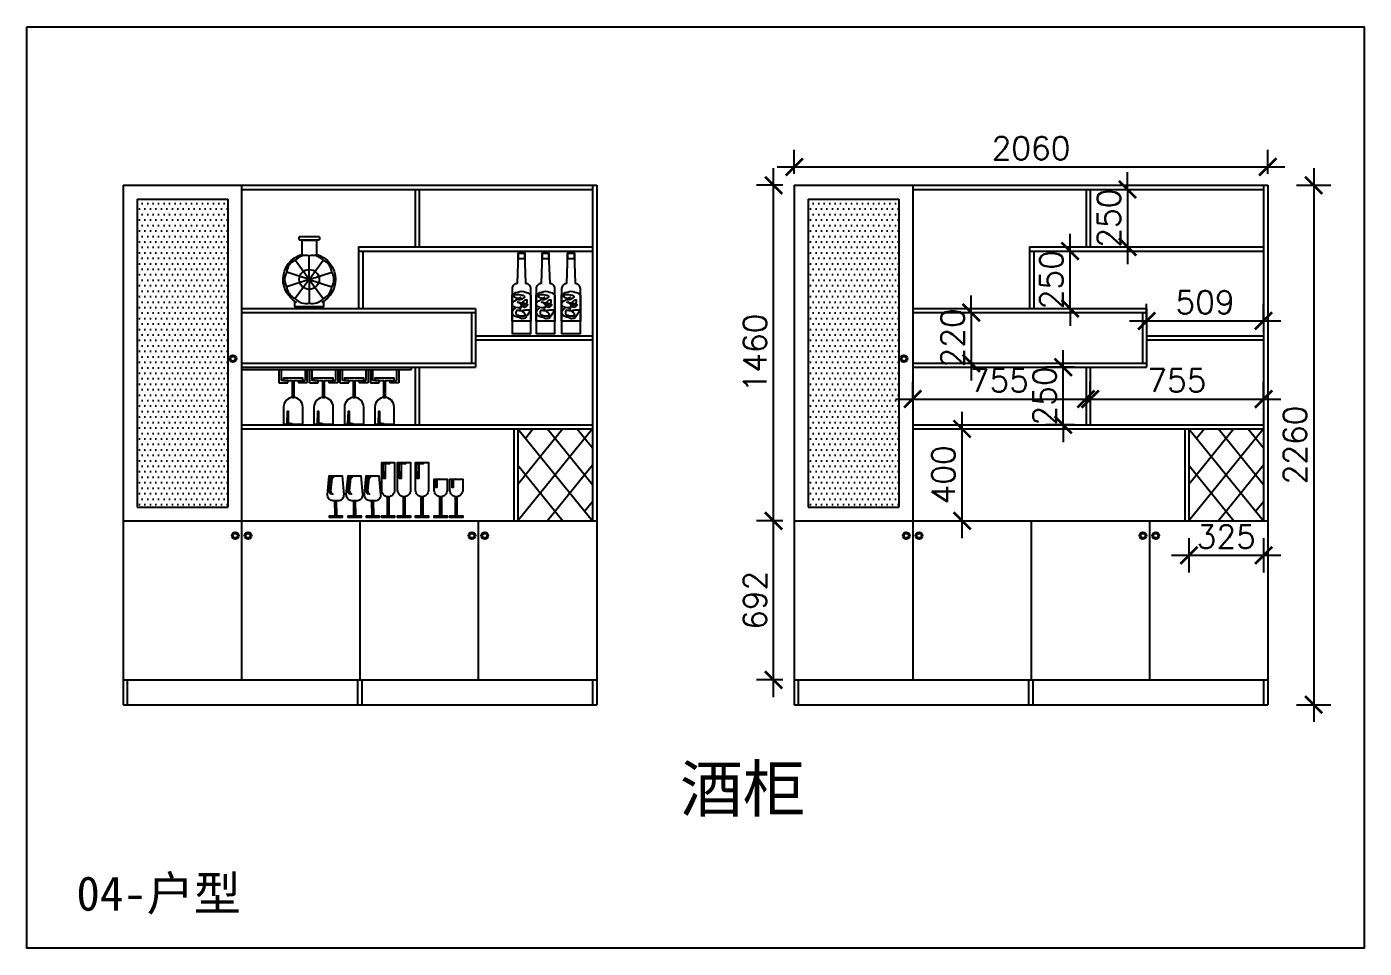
# Model space of a CAD drawing. Header units: millimetres. Extents: x 197048 to 234198, y -884 to 47075.
# Drawn here: x 228378 to 234198, y 2736 to 6746 of the extents above; entities that cross this region are included whole.
import ezdxf

# ---------------------------------------------------------------- set-up
doc = ezdxf.new("R2010")
doc.units = ezdxf.units.MM
doc.header["$PDMODE"] = 35
doc.header["$PDSIZE"] = -10
doc.layers.add('1', color=7, linetype='Continuous')
doc.layers.add('LAYER-2', color=3, linetype='Continuous')
doc.styles.add('_TCH_DIM', font='simplex.shx')
doc.styles.add('样式 1', font='')
doc.styles.get('样式 1').set_extended_font_data('FangSong_GB2312')
doc.dimstyles.new('平面内标注', dxfattribs={"dimscale": 50, "dimtxt": 2, "dimasz": 1.5, "dimexe": 1.5, "dimexo": 1, "dimtad": 1, "dimdec": 0, "dimdsep": 46, "dimtxsty": '_TCH_DIM', "dimblk": 'ARCHTICK', "dimcen": 2.5, "dimdle": 1.5, "dimclrd": 8, "dimclre": 8, "dimadec": 0, "dimazin": 0, "dimtfac": 1, "dimtdec": 0, "dimtix": 1, "dimtmove": 2, "dimatfit": 3, "dimfxl": 0, "dimarcsym": 0})

# ---------------------------------------------------------------- blocks, each defined once
blk = doc.blocks.new('45')
at = {"layer": 'LAYER-2', "color": 1, "linetype": 'Continuous', "flags": 128}
blk.add_lwpolyline([(1423667.6, -774886.9, -0.414214), (1423625.6, -774844.9), (1423625.6, -774770.7), (1423709.6, -774770.7), (1423709.6, -774844.9), (1423709.6, -774844.9, -0.414214), (1423667.6, -774886.9), (1423672.1, -774886.9), (1423672.1, -774960.1), (1423709.6, -774960.1), (1423709.6, -774970.6), (1423672.1, -774970.6), (1423663.1, -774970.6), (1423625.6, -774970.6), (1423625.6, -774960.1), (1423663.1, -774960.1), (1423663.1, -774886.9), (1423667.6, -774886.9)], format="xyb", close=True, dxfattribs=at)
at = {"layer": 'LAYER-2', "color": 6, "linetype": 'Continuous'}
blk.add_lwpolyline([(1423639.5, -774771.6), (1423663.9, -774771.6), (1423647.1, -774774.4), (1423647.1, -774826.3), (1423641.2, -774826.3)], close=True, dxfattribs=at)
blk = doc.blocks.new('_ArchTick')
at = {"color": 0, "linetype": 'ByBlock', "const_width": 0.15}
blk.add_lwpolyline([(-0.5, -0.5), (0.5, 0.5)], dxfattribs=at)
blk = doc.blocks.new('*D509')
at = {"layer": '1', "color": 8, "lineweight": -2}
for p, q in [((232447.9, 4521.1), (232447.9, 5071.1)), ((232372.9, 4996.1), (232522.9, 4996.1)), ((232372.9, 4596.1), (232522.9, 4596.1))]:
    blk.add_line(p, q, dxfattribs=at)
at = {"layer": 'Defpoints', "color": 0}
for p in [(232232.9, 4996.1), (232447.9, 4996.1), (232232.9, 4596.1)]:
    blk.add_point(p, dxfattribs=at)
at = {"layer": '1', "color": 8, "lineweight": -2, "xscale": 75, "yscale": 75, "zscale": 75}
for p, rotation in [((232447.9, 4996.1), 90), ((232447.9, 4596.1), 270)]:
    blk.add_blockref('_ArchTick', p, dxfattribs=dict(at, rotation=rotation))
at = {"layer": '1', "color": 0, "insert": (232366.7, 4796.1), "char_height": 100, "attachment_point": 5, "rotation": 90, "style": '_TCH_DIM'}
blk.add_mtext('400', dxfattribs=at)
blk = doc.blocks.new('*D510')
at = {"layer": '1', "color": 8, "lineweight": -2}
for p, q in [((233434.9, 4521.1), (233434.9, 4371.1)), ((233759.9, 4521.1), (233759.9, 4371.1)), ((233359.9, 4446.1), (233834.9, 4446.1))]:
    blk.add_line(p, q, dxfattribs=at)
at = {"layer": 'Defpoints', "color": 0}
for p in [(233434.9, 4596.1), (233759.9, 4596.1), (233759.9, 4446.1)]:
    blk.add_point(p, dxfattribs=at)
at = {"layer": '1', "color": 8, "lineweight": -2, "xscale": 75, "yscale": 75, "zscale": 75, "rotation": 180}
blk.add_blockref('_ArchTick', (233434.9, 4446.1), dxfattribs=at)
at = {"layer": '1', "color": 8, "lineweight": -2, "xscale": 75, "yscale": 75, "zscale": 75}
blk.add_blockref('_ArchTick', (233759.9, 4446.1), dxfattribs=at)
at = {"layer": '1', "color": 0, "insert": (233597.4, 4527.4), "char_height": 100, "attachment_point": 5, "style": '_TCH_DIM'}
blk.add_mtext('325', dxfattribs=at)
blk = doc.blocks.new('*D511')
at = {"layer": '1', "color": 8, "lineweight": -2}
for p, q in [((231717.9, 6106.1), (231717.9, 6211.1)), ((233777.9, 6106.1), (233777.9, 6211.1)), ((231642.9, 6136.1), (233852.9, 6136.1))]:
    blk.add_line(p, q, dxfattribs=at)
at = {"layer": 'Defpoints', "color": 0}
for p in [(233777.9, 6136.1), (231717.9, 6056.1), (233777.9, 6056.1)]:
    blk.add_point(p, dxfattribs=at)
at = {"layer": '1', "color": 8, "lineweight": -2, "xscale": 75, "yscale": 75, "zscale": 75, "rotation": 180}
blk.add_blockref('_ArchTick', (231717.9, 6136.1), dxfattribs=at)
at = {"layer": '1', "color": 8, "lineweight": -2, "xscale": 75, "yscale": 75, "zscale": 75}
blk.add_blockref('_ArchTick', (233777.9, 6136.1), dxfattribs=at)
at = {"layer": '1', "color": 0, "insert": (232747.9, 6217.4), "char_height": 100, "attachment_point": 5, "style": '_TCH_DIM'}
blk.add_mtext('2060', dxfattribs=at)
blk = doc.blocks.new('*D512')
at = {"layer": '1', "color": 8, "lineweight": -2}
for p, q in [((233977.9, 6131.1), (233977.9, 3721.1)), ((233902.9, 6056.1), (234052.9, 6056.1)), ((233902.9, 3796.1), (234052.9, 3796.1))]:
    blk.add_line(p, q, dxfattribs=at)
at = {"layer": 'Defpoints', "color": 0}
for p in [(233777.9, 6056.1), (233777.9, 3796.1), (233977.9, 3796.1)]:
    blk.add_point(p, dxfattribs=at)
at = {"layer": '1', "color": 8, "lineweight": -2, "xscale": 75, "yscale": 75, "zscale": 75}
for p, rotation in [((233977.9, 6056.1), 90), ((233977.9, 3796.1), 270)]:
    blk.add_blockref('_ArchTick', p, dxfattribs=dict(at, rotation=rotation))
at = {"layer": '1', "color": 0, "insert": (233896.7, 4926.1), "char_height": 100, "attachment_point": 5, "rotation": 90, "style": '_TCH_DIM'}
blk.add_mtext('2260', dxfattribs=at)
blk = doc.blocks.new('*D515')
at = {"layer": '1', "color": 8, "lineweight": -2}
for p, q in [((232887.9, 5264.1), (232887.9, 5339.1)), ((232937.4, 5264.1), (232812.9, 5264.1)), ((232887.9, 5014.1), (232887.9, 5264.1)), ((232937.4, 5014.1), (232812.9, 5014.1)), ((232887.9, 5014.1), (232887.9, 4939.1))]:
    blk.add_line(p, q, dxfattribs=at)
at = {"layer": 'Defpoints', "color": 0}
for p in [(232887.9, 5264.1), (232987.4, 5264.1), (232987.4, 5014.1)]:
    blk.add_point(p, dxfattribs=at)
at = {"layer": '1', "color": 8, "lineweight": -2, "xscale": 75, "yscale": 75, "zscale": 75}
for p, rotation in [((232887.9, 5264.1), 270), ((232887.9, 5014.1), 90)]:
    blk.add_blockref('_ArchTick', p, dxfattribs=dict(at, rotation=rotation))
at = {"layer": '1', "color": 0, "insert": (232806.7, 5139.1), "char_height": 100, "attachment_point": 5, "rotation": 90, "style": '_TCH_DIM'}
blk.add_mtext('250', dxfattribs=at)
blk = doc.blocks.new('*D516')
at = {"layer": '1', "color": 8, "lineweight": -2}
for p, q in [((232917.9, 5770.1), (232917.9, 5845.1)), ((232842.9, 5770.1), (232992.9, 5770.1)), ((232917.9, 5520.1), (232917.9, 5770.1)), ((232842.9, 5520.1), (232992.9, 5520.1)), ((232917.9, 5520.1), (232917.9, 5445.1))]:
    blk.add_line(p, q, dxfattribs=at)
at = {"layer": 'Defpoints', "color": 0}
for p in [(232759.9, 5770.1), (232917.9, 5770.1), (232759.9, 5520.1)]:
    blk.add_point(p, dxfattribs=at)
at = {"layer": '1', "color": 8, "lineweight": -2, "xscale": 75, "yscale": 75, "zscale": 75}
for p, rotation in [((232917.9, 5770.1), 270), ((232917.9, 5520.1), 90)]:
    blk.add_blockref('_ArchTick', p, dxfattribs=dict(at, rotation=rotation))
at = {"layer": '1', "color": 0, "insert": (232836.7, 5645.1), "char_height": 100, "attachment_point": 5, "rotation": 90, "style": '_TCH_DIM'}
blk.add_mtext('250', dxfattribs=at)
blk = doc.blocks.new('*D517')
at = {"layer": '1', "color": 8, "lineweight": -2}
for p, q in [((233167.9, 6038.1), (233167.9, 6113.1)), ((233092.9, 6038.1), (233242.9, 6038.1)), ((233167.9, 6038.1), (233167.9, 5788.1)), ((233092.9, 5788.1), (233242.9, 5788.1)), ((233167.9, 5788.1), (233167.9, 5713.1))]:
    blk.add_line(p, q, dxfattribs=at)
at = {"layer": 'Defpoints', "color": 0}
for p in [(233005.4, 6038.1), (233005.4, 5788.1), (233167.9, 5788.1)]:
    blk.add_point(p, dxfattribs=at)
at = {"layer": '1', "color": 8, "lineweight": -2, "xscale": 75, "yscale": 75, "zscale": 75}
for p, rotation in [((233167.9, 6038.1), 270), ((233167.9, 5788.1), 90)]:
    blk.add_blockref('_ArchTick', p, dxfattribs=dict(at, rotation=rotation))
at = {"layer": '1', "color": 0, "insert": (233086.7, 5913.1), "char_height": 100, "attachment_point": 5, "rotation": 90, "style": '_TCH_DIM'}
blk.add_mtext('250', dxfattribs=at)
blk = doc.blocks.new('*D518')
at = {"layer": '1', "color": 8, "lineweight": -2}
for p, q in [((232487.9, 5502.1), (232487.9, 5577.1)), ((232412.9, 5502.1), (232562.9, 5502.1)), ((232487.9, 5502.1), (232487.9, 5282.1)), ((232412.9, 5282.1), (232562.9, 5282.1)), ((232487.9, 5282.1), (232487.9, 5207.1))]:
    blk.add_line(p, q, dxfattribs=at)
at = {"layer": 'Defpoints', "color": 0}
for p in [(232232.9, 5502.1), (232232.9, 5282.1), (232487.9, 5282.1)]:
    blk.add_point(p, dxfattribs=at)
at = {"layer": '1', "color": 8, "lineweight": -2, "xscale": 75, "yscale": 75, "zscale": 75}
for p, rotation in [((232487.9, 5502.1), 270), ((232487.9, 5282.1), 90)]:
    blk.add_blockref('_ArchTick', p, dxfattribs=dict(at, rotation=rotation))
at = {"layer": '1', "color": 0, "insert": (232406.7, 5392.1), "char_height": 100, "attachment_point": 5, "rotation": 90, "style": '_TCH_DIM'}
blk.add_mtext('220', dxfattribs=at)
blk = doc.blocks.new('*D519')
at = {"layer": '1', "color": 8, "lineweight": -2}
for p, q in [((233250.9, 5466.1), (233250.9, 5541.1)), ((233759.9, 5466.1), (233759.9, 5541.1)), ((233175.9, 5466.1), (233834.9, 5466.1))]:
    blk.add_line(p, q, dxfattribs=at)
at = {"layer": 'Defpoints', "color": 0}
for p in [(233250.9, 5436.1), (233759.9, 5466.1), (233759.9, 5436.1)]:
    blk.add_point(p, dxfattribs=at)
at = {"layer": '1', "color": 8, "lineweight": -2, "xscale": 75, "yscale": 75, "zscale": 75, "rotation": 180}
blk.add_blockref('_ArchTick', (233250.9, 5466.1), dxfattribs=at)
at = {"layer": '1', "color": 8, "lineweight": -2, "xscale": 75, "yscale": 75, "zscale": 75}
blk.add_blockref('_ArchTick', (233759.9, 5466.1), dxfattribs=at)
at = {"layer": '1', "color": 0, "insert": (233505.4, 5547.4), "char_height": 100, "attachment_point": 5, "style": '_TCH_DIM'}
blk.add_mtext('509', dxfattribs=at)
blk = doc.blocks.new('*D520')
at = {"layer": '1', "color": 8, "lineweight": -2}
for p, q in [((233005.4, 5126.1), (233005.4, 5201.1)), ((233759.9, 5126.1), (233759.9, 5201.1)), ((232930.4, 5126.1), (233834.9, 5126.1))]:
    blk.add_line(p, q, dxfattribs=at)
at = {"layer": 'Defpoints', "color": 0}
for p in [(233759.9, 5126.1), (233005.4, 5106.1), (233759.9, 5106.1)]:
    blk.add_point(p, dxfattribs=at)
at = {"layer": '1', "color": 8, "lineweight": -2, "xscale": 75, "yscale": 75, "zscale": 75, "rotation": 180}
blk.add_blockref('_ArchTick', (233005.4, 5126.1), dxfattribs=at)
at = {"layer": '1', "color": 8, "lineweight": -2, "xscale": 75, "yscale": 75, "zscale": 75}
blk.add_blockref('_ArchTick', (233759.9, 5126.1), dxfattribs=at)
at = {"layer": '1', "color": 0, "insert": (233382.7, 5207.4), "char_height": 100, "attachment_point": 5, "style": '_TCH_DIM'}
blk.add_mtext('755', dxfattribs=at)
blk = doc.blocks.new('*D521')
at = {"layer": '1', "color": 8, "lineweight": -2}
for p, q in [((232232.9, 5126.1), (232232.9, 5201.1)), ((232157.9, 5126.1), (233062.4, 5126.1)), ((232987.4, 5126.1), (232987.4, 5051.1))]:
    blk.add_line(p, q, dxfattribs=at)
at = {"layer": 'Defpoints', "color": 0}
for p in [(232232.9, 5126.1), (232987.4, 5139.1), (232987.4, 5126.1)]:
    blk.add_point(p, dxfattribs=at)
at = {"layer": '1', "color": 8, "lineweight": -2, "xscale": 75, "yscale": 75, "zscale": 75, "rotation": 180}
blk.add_blockref('_ArchTick', (232232.9, 5126.1), dxfattribs=at)
at = {"layer": '1', "color": 8, "lineweight": -2, "xscale": 75, "yscale": 75, "zscale": 75}
blk.add_blockref('_ArchTick', (232987.4, 5126.1), dxfattribs=at)
at = {"layer": '1', "color": 0, "insert": (232610.2, 5207.4), "char_height": 100, "attachment_point": 5, "style": '_TCH_DIM'}
blk.add_mtext('755', dxfattribs=at)
blk = doc.blocks.new('*D523')
at = {"layer": '1', "color": 8, "lineweight": -2}
for p, q in [((231627.9, 3829.1), (231627.9, 4671.1)), ((231667.9, 4596.1), (231552.9, 4596.1)), ((231667.9, 3904.1), (231552.9, 3904.1))]:
    blk.add_line(p, q, dxfattribs=at)
at = {"layer": 'Defpoints', "color": 0}
for p in [(231627.9, 4596.1), (231717.9, 4596.1), (231717.9, 3904.1)]:
    blk.add_point(p, dxfattribs=at)
at = {"layer": '1', "color": 8, "lineweight": -2, "xscale": 75, "yscale": 75, "zscale": 75}
for p, rotation in [((231627.9, 4596.1), 90), ((231627.9, 3904.1), 270)]:
    blk.add_blockref('_ArchTick', p, dxfattribs=dict(at, rotation=rotation))
at = {"layer": '1', "color": 0, "insert": (231546.7, 4250.1), "char_height": 100, "attachment_point": 5, "rotation": 90, "style": '_TCH_DIM'}
blk.add_mtext('692', dxfattribs=at)
blk = doc.blocks.new('*D524')
at = {"layer": '1', "color": 8, "lineweight": -2}
for p, q in [((231627.9, 4521.1), (231627.9, 6131.1)), ((231667.9, 6056.1), (231552.9, 6056.1)), ((231667.9, 4596.1), (231552.9, 4596.1))]:
    blk.add_line(p, q, dxfattribs=at)
at = {"layer": 'Defpoints', "color": 0}
for p in [(231627.9, 6056.1), (231717.9, 6056.1), (231717.9, 4596.1)]:
    blk.add_point(p, dxfattribs=at)
at = {"layer": '1', "color": 8, "lineweight": -2, "xscale": 75, "yscale": 75, "zscale": 75}
for p, rotation in [((231627.9, 6056.1), 90), ((231627.9, 4596.1), 270)]:
    blk.add_blockref('_ArchTick', p, dxfattribs=dict(at, rotation=rotation))
at = {"layer": '1', "color": 0, "insert": (231546.7, 5326.1), "char_height": 100, "attachment_point": 5, "rotation": 90, "style": '_TCH_DIM'}
blk.add_mtext('1460', dxfattribs=at)

msp = doc.modelspace()

# ---------------------------------------------------------------- hatches: boundary and pattern name
at = {"layer": '1'}
h = msp.add_hatch(dxfattribs=at)
h.set_pattern_fill('DOTS', color=3, scale=15, style=0)
h.set_pattern_definition([(0, (-14900, 0), (11.90625, 23.8125), [0, -23.8125])])
h.paths.add_polyline_path([(229252.9, 5996.1), (228857.9, 5996.1), (228857.9, 4656.1), (229252.9, 4656.1)])
h = msp.add_hatch(dxfattribs=at)
h.set_pattern_fill('DOTS', color=3, scale=15, style=0)
h.set_pattern_definition([(0, (-11980, 0), (11.90625, 23.8125), [0, -23.8125])])
h.paths.add_polyline_path([(232172.9, 5996.1), (231777.9, 5996.1), (231777.9, 4656.1), (232172.9, 4656.1)])

# ---------------------------------------------------------------- linework, layer by layer
at = {"color": 7}
for p, q in [((229312.9, 5254.1), (230052.4, 5254.1)), ((229475.4, 5254.1), (229475.4, 5196.1)), ((229485.4, 5254.1), (229485.4, 5206.1)), ((229588.8, 5254.1), (229588.8, 5206.1)), ((229598.8, 5254.1), (229598.8, 5196.1)), ((229608, 5254.1), (229608, 5196.1)), ((229618, 5254.1), (229618, 5206.1)), ((229721.3, 5254.1), (229721.3, 5206.1)), ((229731.3, 5254.1), (229731.3, 5196.1)), ((229740.5, 5254.1), (229740.5, 5196.1)), ((229750.5, 5254.1), (229750.5, 5206.1)), ((229853.9, 5254.1), (229853.9, 5206.1)), ((229863.9, 5254.1), (229863.9, 5196.1)), ((229873, 5254.1), (229873, 5196.1)), ((229883, 5254.1), (229883, 5206.1)), ((229986.4, 5254.1), (229986.4, 5206.1)), ((229996.4, 5254.1), (229996.4, 5196.1)), ((230052.4, 5254.1), (230052.4, 5264.1)), ((229475.4, 5196.1), (229514.2, 5196.1)), ((229514.2, 5206.1), (229485.4, 5206.1)), ((229514.2, 5196.1), (229514.2, 5206.1)), ((229560.1, 5206.1), (229588.8, 5206.1)), ((229560.1, 5206.1), (229560.1, 5196.1)), ((229598.8, 5196.1), (229560.1, 5196.1)), ((229608, 5196.1), (229646.7, 5196.1)), ((229646.7, 5206.1), (229618, 5206.1)), ((229646.7, 5196.1), (229646.7, 5206.1)), ((229692.6, 5206.1), (229721.3, 5206.1)), ((229692.6, 5206.1), (229692.6, 5196.1)), ((229731.3, 5196.1), (229692.6, 5196.1)), ((229740.5, 5196.1), (229779.2, 5196.1)), ((229779.2, 5206.1), (229750.5, 5206.1)), ((229779.2, 5196.1), (229779.2, 5206.1)), ((229825.1, 5206.1), (229853.9, 5206.1)), ((229825.1, 5206.1), (229825.1, 5196.1)), ((229863.9, 5196.1), (229825.1, 5196.1)), ((229873, 5196.1), (229911.8, 5196.1)), ((229911.8, 5206.1), (229883, 5206.1)), ((229911.8, 5196.1), (229911.8, 5206.1)), ((229957.6, 5206.1), (229986.4, 5206.1)), ((229957.6, 5206.1), (229957.6, 5196.1)), ((229996.4, 5196.1), (229957.6, 5196.1))]:
    msp.add_line(p, q, dxfattribs=at)
at = {"color": 0, "ltscale": 10}
for centre, radius in [((229275.1, 5301.6), 15), ((229275.1, 5301.6), 10), ((232195.1, 5301.6), 15), ((232195.1, 5301.6), 10), ((229285.1, 4531.6), 15), ((229285.1, 4531.6), 10), ((229340.7, 4531.6), 15), ((229340.7, 4531.6), 10), ((230315.1, 4531.6), 15), ((230315.1, 4531.6), 10), ((230370.7, 4531.6), 15), ((230370.7, 4531.6), 10), ((232205.1, 4531.6), 15), ((232205.1, 4531.6), 10), ((232260.7, 4531.6), 15), ((232260.7, 4531.6), 10), ((233235.1, 4531.6), 15), ((233235.1, 4531.6), 10), ((233290.7, 4531.6), 15), ((233290.7, 4531.6), 10)]:
    msp.add_circle(centre, radius, dxfattribs=at)
at = {"layer": '1', "color": 0}
for p, q in [((228797.9, 6056.1), (230857.9, 6056.1)), ((228797.9, 6056.1), (228797.9, 3796.1)), ((229312.9, 6056.1), (229312.9, 3904.1)), ((230839.9, 6056.1), (230839.9, 4596.1)), ((230857.9, 6056.1), (230857.9, 3796.1)), ((231717.9, 6056.1), (233777.9, 6056.1)), ((231717.9, 6056.1), (231717.9, 3796.1)), ((232232.9, 6056.1), (232232.9, 3904.1)), ((233759.9, 6056.1), (233759.9, 4596.1)), ((233777.9, 6056.1), (233777.9, 3796.1)), ((228857.9, 5996.1), (229252.9, 5996.1)), ((228857.9, 5996.1), (228857.9, 4656.1)), ((229252.9, 5996.1), (229252.9, 4656.1)), ((229312.9, 6038.1), (230839.9, 6038.1)), ((230067.4, 6038.1), (230067.4, 5788.1)), ((230085.4, 6038.1), (230085.4, 5788.1)), ((231777.9, 5996.1), (232172.9, 5996.1)), ((231777.9, 5996.1), (231777.9, 4656.1)), ((232172.9, 5996.1), (232172.9, 4656.1)), ((232232.9, 6038.1), (233759.9, 6038.1)), ((232987.4, 6038.1), (232987.4, 5788.1)), ((233005.4, 6038.1), (233005.4, 5788.1)), ((229821.9, 5788.1), (230839.9, 5788.1)), ((229821.9, 5788.1), (229821.9, 5520.1)), ((229821.9, 5770.1), (230839.9, 5770.1)), ((229839.9, 5770.1), (229839.9, 5520.1)), ((232741.9, 5788.1), (233759.9, 5788.1)), ((232741.9, 5788.1), (232741.9, 5520.1)), ((232741.9, 5770.1), (233759.9, 5770.1)), ((232759.9, 5770.1), (232759.9, 5520.1)), ((229312.9, 5520.1), (230330.9, 5520.1)), ((229312.9, 5502.1), (230330.9, 5502.1)), ((230312.9, 5502.1), (230312.9, 5282.1)), ((230330.9, 5520.1), (230330.9, 5264.1)), ((230330.9, 5520.1), (230330.9, 5264.1)), ((232232.9, 5520.1), (233250.9, 5520.1)), ((232232.9, 5502.1), (233250.9, 5502.1)), ((233232.9, 5502.1), (233232.9, 5282.1)), ((233250.9, 5520.1), (233250.9, 5264.1)), ((233250.9, 5520.1), (233250.9, 5264.1)), ((230330.9, 5401.1), (230839.9, 5401.1)), ((230330.9, 5383.1), (230839.9, 5383.1)), ((233250.9, 5401.1), (233759.9, 5401.1)), ((233250.9, 5383.1), (233759.9, 5383.1)), ((229312.9, 5282.1), (230330.9, 5282.1)), ((229312.9, 5264.1), (230330.9, 5264.1)), ((230067.4, 5264.1), (230067.4, 5014.1)), ((230085.4, 5264.1), (230085.4, 5014.1)), ((232232.9, 5282.1), (233250.9, 5282.1)), ((232232.9, 5264.1), (233250.9, 5264.1)), ((232987.4, 5264.1), (232987.4, 5014.1)), ((233005.4, 5264.1), (233005.4, 5014.1)), ((229312.9, 5014.1), (230839.9, 5014.1)), ((232232.9, 5014.1), (233759.9, 5014.1)), ((229312.9, 4996.1), (230839.9, 4996.1)), ((230496.9, 4996.1), (230496.9, 4596.1)), ((230514.9, 4996.1), (230514.9, 4596.1)), ((230839.9, 4996.1), (230514.9, 4596.1)), ((230711.1, 4996.1), (230514.9, 4754.7)), ((230514.9, 4996.1), (230839.9, 4596.1)), ((230514.9, 4996.1), (230839.9, 4596.1)), ((230582.2, 4996.1), (230548.6, 4954.7)), ((230643.8, 4996.1), (230839.9, 4754.7)), ((230772.6, 4996.1), (230839.9, 4913.3)), ((232232.9, 4996.1), (233759.9, 4996.1)), ((233416.9, 4996.1), (233416.9, 4596.1)), ((233434.9, 4996.1), (233434.9, 4596.1)), ((233759.9, 4996.1), (233434.9, 4596.1)), ((233631.1, 4996.1), (233434.9, 4754.7)), ((233434.9, 4996.1), (233759.9, 4596.1)), ((233434.9, 4996.1), (233759.9, 4596.1)), ((233502.2, 4996.1), (233468.6, 4954.7)), ((233563.8, 4996.1), (233759.9, 4754.7)), ((233692.6, 4996.1), (233759.9, 4913.3)), ((230514.9, 4837.6), (230711.1, 4596.1)), ((230839.9, 4837.6), (230643.8, 4596.1)), ((233434.9, 4837.6), (233631.1, 4596.1)), ((233759.9, 4837.6), (233563.8, 4596.1)), ((228857.9, 4656.1), (229252.9, 4656.1)), ((230839.9, 4679), (230806.3, 4637.6)), ((231777.9, 4656.1), (232172.9, 4656.1)), ((233759.9, 4679), (233726.3, 4637.6)), ((228797.9, 4596.1), (230857.9, 4596.1)), ((229827.9, 4596.1), (229827.9, 3904.1)), ((230342.9, 4596.1), (230342.9, 3904.1)), ((231717.9, 4596.1), (233777.9, 4596.1)), ((232747.9, 4596.1), (232747.9, 3904.1)), ((233262.9, 4596.1), (233262.9, 3904.1)), ((228797.9, 3904.1), (230857.9, 3904.1)), ((228815.9, 3796.1), (228815.9, 3904.1)), ((229818.9, 3796.1), (229818.9, 3904.1)), ((229836.9, 3796.1), (229836.9, 3904.1)), ((230839.9, 3904.1), (230839.9, 3796.1)), ((231717.9, 3904.1), (233777.9, 3904.1)), ((231735.9, 3796.1), (231735.9, 3904.1)), ((232738.9, 3796.1), (232738.9, 3904.1)), ((232756.9, 3796.1), (232756.9, 3904.1)), ((233759.9, 3904.1), (233759.9, 3796.1)), ((228797.9, 3796.1), (230857.9, 3796.1)), ((231717.9, 3796.1), (233777.9, 3796.1))]:
    msp.add_line(p, q, dxfattribs=at)
at = {"layer": '1', "color": 1}
msp.add_lwpolyline([(228377.9, 6746.1), (234197.9, 6746.1), (234197.9, 2736.1), (228377.9, 2736.1)], close=True, dxfattribs=at)
at = {"layer": 'LAYER-2', "color": 6, "linetype": 'Continuous'}
for q in [(229546.6, 5730), (229546.6, 5730), (229607.2, 5749.7), (229607.2, 5749.7), (229607.2, 5749.7), (229667.9, 5730), (229667.9, 5730), (229509.1, 5678.4), (229509.1, 5678.4), (229509.1, 5614.6), (229509.1, 5614.6), (229546.6, 5563), (229546.6, 5563), (229705.4, 5678.4), (229705.4, 5678.4), (229607.2, 5543.3), (229607.2, 5543.3), (229667.9, 5563), (229667.9, 5563), (229705.4, 5614.6), (229705.4, 5614.6)]:
    msp.add_line((229607.2, 5646.5), q, dxfattribs=at)
at = {"layer": 'LAYER-2', "color": 1, "linetype": 'Continuous', "flags": 128}
for points in [[(229562.9, 5828.4, -0.414214), (229567.9, 5833.4), (229647.1, 5833.4, -0.414214), (229652.1, 5828.4), (229652.1, 5822.4, -0.414214), (229647.1, 5817.4), (229567.9, 5817.4, -0.414214), (229562.9, 5822.4)], [(229638.5, 5817.4), (229638.5, 5755.9), (229638.5, 5755.9, -0.334745), (229721, 5646.5), (229721, 5646.5, -0.267098), (229664.5, 5548.1), (229669.5, 5548.1), (229669.5, 5526.8), (229545, 5526.8), (229545, 5548.1), (229550, 5548.1), (229550, 5548.1, -0.267115), (229493.4, 5646.5), (229493.4, 5646.5, -0.335924), (229576.4, 5756), (229576.4, 5817.4)], [(230511.5, 5628.4, 0.414214), (230489.9, 5606.7), (230489.9, 5598.9), (230489.9, 5410.8), (230571.4, 5410.8), (230571.4, 5598.9), (230571.4, 5606.7, 0.414214), (230549.8, 5628.4), (230545.2, 5760.3), (230516, 5760.3), (230511.5, 5628.4)], [(230616.5, 5628.4, 0.414214), (230594.9, 5606.7), (230594.9, 5598.9), (230594.9, 5410.8), (230676.4, 5410.8), (230676.4, 5598.9), (230676.4, 5606.7, 0.414214), (230654.8, 5628.4), (230650.3, 5760.3), (230621.1, 5760.3), (230616.5, 5628.4)], [(230727, 5628.4, 0.414214), (230705.4, 5606.7), (230705.4, 5598.9), (230705.4, 5410.8), (230786.9, 5410.8), (230786.9, 5598.9), (230786.9, 5606.7, 0.414214), (230765.2, 5628.4), (230760.7, 5760.3), (230731.5, 5760.3), (230727, 5628.4)], [(229950.6, 4700.6, -0.414214), (229922.6, 4728.6), (229922.6, 4850.6), (229978.6, 4850.6), (229978.6, 4728.6), (229978.6, 4728.6, -0.414214), (229950.6, 4700.6), (229953.6, 4700.6), (229953.6, 4617.8), (229978.6, 4617.8), (229978.6, 4610.8), (229953.6, 4610.8), (229947.6, 4610.8), (229922.6, 4610.8), (229922.6, 4617.8), (229947.6, 4617.8), (229947.6, 4700.6), (229950.6, 4700.6)], [(230019.6, 4700.6, -0.414214), (229991.6, 4728.6), (229991.6, 4850.6), (230047.6, 4850.6), (230047.6, 4728.6), (230047.6, 4728.6, -0.414214), (230019.6, 4700.6), (230022.6, 4700.6), (230022.6, 4617.8), (230047.6, 4617.8), (230047.6, 4610.8), (230022.6, 4610.8), (230016.6, 4610.8), (229991.6, 4610.8), (229991.6, 4617.8), (230016.6, 4617.8), (230016.6, 4700.6), (230019.6, 4700.6)], [(230097.8, 4700.6, -0.414214), (230069.8, 4728.6), (230069.8, 4850.6), (230125.8, 4850.6), (230125.8, 4728.6), (230125.8, 4728.6, -0.414214), (230097.8, 4700.6), (230100.8, 4700.6), (230100.8, 4617.8), (230125.8, 4617.8), (230125.8, 4610.8), (230100.8, 4610.8), (230094.8, 4610.8), (230069.8, 4610.8), (230069.8, 4617.8), (230094.8, 4617.8), (230094.8, 4700.6), (230097.8, 4700.6)], [(229710.3, 4683.2, -0.423234), (229686.5, 4710.9), (229693.8, 4792.6), (229749.8, 4792.6), (229757, 4710.9), (229757, 4710.9, -0.440149), (229731.1, 4682.6), (229721.8, 4682.6), (229724.8, 4682.6), (229725.8, 4617.8), (229750.8, 4617.8), (229750.8, 4610.8), (229725.8, 4610.8), (229719.8, 4610.8), (229694.8, 4610.8), (229694.8, 4617.8), (229719.8, 4617.8), (229718.8, 4682.6), (229721.8, 4682.6)], [(229792.3, 4683.2, -0.423234), (229768.5, 4710.9), (229775.8, 4792.6), (229831.8, 4792.6), (229839, 4710.9), (229839, 4710.9, -0.440149), (229813.1, 4682.6), (229803.8, 4682.6), (229806.8, 4682.6), (229807.8, 4617.8), (229832.8, 4617.8), (229832.8, 4610.8), (229807.8, 4610.8), (229801.8, 4610.8), (229776.8, 4610.8), (229776.8, 4617.8), (229801.8, 4617.8), (229800.8, 4682.6), (229803.8, 4682.6)], [(229871.1, 4683.2, -0.423229), (229847.3, 4710.9), (229854.6, 4792.6), (229910.6, 4792.6), (229917.8, 4710.9), (229917.8, 4710.9, -0.440253), (229891.9, 4682.6), (229882.6, 4682.6), (229885.6, 4682.6), (229886.6, 4617.8), (229911.6, 4617.8), (229911.6, 4610.8), (229886.6, 4610.8), (229880.6, 4610.8), (229855.6, 4610.8), (229855.6, 4617.8), (229880.6, 4617.8), (229879.6, 4682.6), (229882.6, 4682.6)], [(230179.1, 4700.6, -0.414214), (230151.1, 4728.6), (230151.1, 4778.1), (230207.1, 4778.1), (230207.1, 4728.6), (230207.1, 4728.6, -0.414214), (230179.1, 4700.6), (230182.1, 4700.6), (230182.1, 4617.8), (230207.1, 4617.8), (230207.1, 4610.8), (230182.1, 4610.8), (230176.1, 4610.8), (230151.1, 4610.8), (230151.1, 4617.8), (230176.1, 4617.8), (230176.1, 4700.6), (230179.1, 4700.6)], [(230247.1, 4700.6, -0.414214), (230219.1, 4728.6), (230219.1, 4778.1), (230275.1, 4778.1), (230275.1, 4728.6), (230275.1, 4728.6, -0.414214), (230247.1, 4700.6), (230250.1, 4700.6), (230250.1, 4617.8), (230275.1, 4617.8), (230275.1, 4610.8), (230250.1, 4610.8), (230244.1, 4610.8), (230219.1, 4610.8), (230219.1, 4617.8), (230244.1, 4617.8), (230244.1, 4700.6), (230247.1, 4700.6)]]:
    msp.add_lwpolyline(points, format="xyb", close=True, dxfattribs=at)
at = {"layer": 'LAYER-2', "color": 1, "linetype": 'Continuous'}
for points in [[(230516, 5760.3), (230545.2, 5760.3), (230545.2, 5735.9), (230516, 5735.9)], [(230621.1, 5760.3), (230650.3, 5760.3), (230650.3, 5735.9), (230621.1, 5735.9)], [(230731.5, 5760.3), (230760.7, 5760.3), (230760.7, 5735.9), (230731.5, 5735.9)]]:
    msp.add_lwpolyline(points, close=True, dxfattribs=at)
at = {"layer": 'LAYER-2', "color": 6, "linetype": 'Continuous', "flags": 128}
msp.add_lwpolyline([(229563.8, 5646.5, -0.414214), (229607.2, 5689.9, -0.414214), (229650.6, 5646.5, -0.414214), (229607.2, 5603.1, -0.414214), (229563.8, 5646.5, -0.414214)], format="xyb", close=True, dxfattribs=at)
at = {"layer": 'LAYER-2', "color": 6, "linetype": 'Continuous'}
for points in [[(230489.9, 5579.9), (230497.9, 5584.4), (230505.4, 5589.6), (230514.3, 5591.8), (230523.6, 5594.5), (230529.8, 5595), (230540.5, 5594.2), (230547.9, 5591.8), (230558.8, 5587.7), (230571.4, 5578.1), (230571.4, 5464.3), (230489.9, 5464.3)], [(230594.9, 5579.9), (230602.9, 5584.4), (230610.4, 5589.6), (230619.3, 5591.8), (230628.6, 5594.5), (230634.9, 5595), (230645.5, 5594.2), (230652.9, 5591.8), (230663.8, 5587.7), (230676.4, 5578.1), (230676.4, 5464.3), (230594.9, 5464.3)], [(230705.4, 5579.9), (230713.4, 5584.4), (230720.8, 5589.6), (230729.8, 5591.8), (230739, 5594.5), (230745.3, 5595), (230756, 5594.2), (230763.4, 5591.8), (230774.3, 5587.7), (230786.9, 5578.1), (230786.9, 5464.3), (230705.4, 5464.3)], [(229928.4, 4845.8), (229957.4, 4845.8), (229937.4, 4842.5), (229937.4, 4780.9), (229930.4, 4780.9)], [(229998.4, 4845.8), (230027.4, 4845.8), (230007.4, 4842.5), (230007.4, 4780.9), (230000.4, 4780.9)], [(230075.4, 4845.6), (230104.4, 4845.6), (230084.4, 4842.3), (230084.4, 4780.8), (230077.4, 4780.8)], [(229698.7, 4786), (229712.4, 4786.8), (229705.1, 4781.9), (229699.5, 4726.2), (229702.7, 4716.5), (229709.2, 4711.7), (229699.5, 4714.1), (229695.5, 4719), (229694.6, 4726.2)], [(229780.7, 4786), (229794.4, 4786.8), (229787.1, 4781.9), (229781.5, 4726.2), (229784.7, 4716.5), (229791.2, 4711.7), (229781.5, 4714.1), (229777.5, 4719), (229776.6, 4726.2)], [(229859.5, 4786), (229873.2, 4786.8), (229865.9, 4781.9), (229860.3, 4726.2), (229863.5, 4716.5), (229870, 4711.7), (229860.3, 4714.1), (229856.2, 4719), (229855.4, 4726.2)], [(230157.4, 4777.4), (230173.7, 4777.4), (230162.5, 4775.6), (230162.5, 4741), (230158.6, 4741)], [(230228.4, 4777.4), (230244.7, 4777.4), (230233.4, 4775.6), (230233.4, 4741), (230229.5, 4741)]]:
    msp.add_lwpolyline(points, close=True, dxfattribs=at)
for points in [[(230517.6, 5562.3), (230514.4, 5563.9), (230509.6, 5564.7), (230506.4, 5567.1), (230502.4, 5568.7), (230499.1, 5571.1), (230496.7, 5572.7), (230495.1, 5576), (230496.7, 5577.6), (230498.3, 5579.2), (230502.4, 5579.2), (230507.2, 5580.8), (230515.2, 5580.8), (230520.9, 5580.8), (230527.3, 5580), (230533.7, 5578.4), (230537.8, 5577.6), (230539.4, 5576), (230542.6, 5573.5), (230543.4, 5571.1), (230541.8, 5567.9), (230538.6, 5564.7), (230536.1, 5563.1), (230534.5, 5561.5), (230528.9, 5559.1), (230523.3, 5557.5), (230520.1, 5557.5), (230516, 5557.5), (230517.6, 5560.7), (230521.7, 5563.9), (230526.5, 5568.7), (230524.9, 5567.1), (230519.3, 5564.7), (230515.2, 5562.3), (230511.2, 5559.9), (230506.4, 5555.9), (230502.4, 5553.4), (230498.3, 5551.8), (230494.3, 5548.6), (230491.1, 5545.4), (230488.7, 5542.2), (230488.7, 5539), (230489.5, 5536.6), (230490.3, 5533.3), (230494.3, 5530.1), (230497.5, 5528.5), (230502.4, 5526.1), (230505.6, 5526.1), (230512.8, 5523.7), (230517.6, 5523.7), (230521.7, 5523.7), (230524.9, 5525.3), (230528.9, 5527.7), (230531.3, 5529.3), (230531.3, 5532.5), (230529.7, 5538.2), (230526.5, 5540.6), (230524.9, 5542.2), (230520.9, 5544.6), (230516.8, 5546.2), (230512.8, 5547), (230515.2, 5547.8), (230520.1, 5547.8), (230526.5, 5545.4), (230532.9, 5545.4), (230540.2, 5543.8), (230547.4, 5541.4), (230551.4, 5541.4), (230553.8, 5539.8), (230556.3, 5538.2), (230557.1, 5535.7), (230555.4, 5534.1), (230554.6, 5531.7), (230550.6, 5530.9), (230549, 5527.7), (230547.4, 5526.1), (230544.2, 5524.5), (230540.2, 5525.3), (230538.6, 5528.5), (230537.8, 5531.7), (230536.9, 5536.6), (230536.9, 5540.6), (230536.9, 5544.6), (230536.9, 5547.8), (230538.6, 5550.2), (230540.2, 5551.8), (230543.4, 5555), (230548.2, 5557.5), (230551.4, 5557.5), (230553.8, 5558.3), (230553.8, 5555), (230553.8, 5550.2), (230553.8, 5547), (230552.2, 5544.6), (230549.8, 5542.2), (230548.2, 5539.8), (230546.6, 5538.2), (230544.2, 5534.9), (230540.2, 5532.5), (230536.1, 5529.3), (230532.9, 5526.9), (230529.7, 5525.3), (230528.1, 5523.7), (230526.5, 5522.1), (230524.9, 5520.5), (230524.1, 5517.2), (230526.5, 5514), (230528.1, 5512.4), (230529.7, 5510.8), (230532.9, 5508.4), (230527.3, 5509.2), (230522.5, 5509.2), (230520.9, 5510.8), (230516.8, 5510.8), (230511.2, 5510.8), (230508.8, 5509.2), (230507.2, 5507.6), (230506.4, 5504.4), (230506.4, 5501.2), (230506.4, 5497.1), (230508.8, 5493.9), (230512.8, 5490.7), (230516.8, 5490.7), (230520.9, 5488.3), (230524.9, 5488.3), (230529.7, 5487.5), (230535.3, 5487.5), (230539.4, 5487.5), (230541.8, 5486.7), (230544.2, 5487.5), (230545.8, 5489.1), (230546.6, 5493.1), (230545.8, 5497.1), (230543.4, 5500.4), (230541, 5502.8), (230535.3, 5506), (230532.9, 5508.4), (230534.5, 5510.8), (230539.4, 5512.4), (230544.2, 5513.2), (230549.8, 5514.8), (230553.8, 5514.8), (230557.9, 5514.8), (230561.1, 5514.8), (230564.3, 5514.8), (230565.9, 5512.4), (230565.1, 5506.8), (230563.5, 5502.8), (230561.1, 5500.4), (230559.5, 5497.1), (230557.9, 5495.5), (230556.3, 5491.5), (230553, 5489.1), (230551.4, 5487.5), (230551.4, 5484.3), (230550.6, 5481.9), (230547.4, 5478.6), (230542.6, 5477), (230539.4, 5476.2), (230535.3, 5476.2), (230532.1, 5475.4), (230528.9, 5477), (230525.7, 5477.8), (230522.5, 5479.4), (230520.1, 5480.3), (230515.2, 5481.9), (230512.8, 5482.7), (230508.8, 5483.5), (230504.8, 5485.1), (230501.6, 5486.7), (230498.3, 5488.3), (230495.1, 5491.5), (230493.5, 5495.5), (230491.1, 5497.1), (230490.3, 5500.4), (230489.5, 5503.6), (230490.3, 5506), (230491.9, 5509.2), (230493.5, 5512.4), (230495.9, 5514), (230498.3, 5517.2), (230500.8, 5519.7), (230503.2, 5521.3), (230504.8, 5522.9)], [(230622.7, 5562.3), (230619.5, 5563.9), (230614.6, 5564.7), (230611.4, 5567.1), (230607.4, 5568.7), (230604.2, 5571.1), (230601.8, 5572.7), (230600.2, 5576), (230601.8, 5577.6), (230603.4, 5579.2), (230607.4, 5579.2), (230612.2, 5580.8), (230620.3, 5580.8), (230625.9, 5580.8), (230632.3, 5580), (230638.8, 5578.4), (230642.8, 5577.6), (230644.4, 5576), (230647.6, 5573.5), (230648.4, 5571.1), (230646.8, 5567.9), (230643.6, 5564.7), (230641.2, 5563.1), (230639.6, 5561.5), (230633.9, 5559.1), (230628.3, 5557.5), (230625.1, 5557.5), (230621.1, 5557.5), (230622.7, 5560.7), (230626.7, 5563.9), (230631.5, 5568.7), (230629.9, 5567.1), (230624.3, 5564.7), (230620.3, 5562.3), (230616.2, 5559.9), (230611.4, 5555.9), (230607.4, 5553.4), (230603.4, 5551.8), (230599.4, 5548.6), (230596.1, 5545.4), (230593.7, 5542.2), (230593.7, 5539), (230594.5, 5536.6), (230595.3, 5533.3), (230599.4, 5530.1), (230602.6, 5528.5), (230607.4, 5526.1), (230610.6, 5526.1), (230617.9, 5523.7), (230622.7, 5523.7), (230626.7, 5523.7), (230629.9, 5525.3), (230633.9, 5527.7), (230636.4, 5529.3), (230636.4, 5532.5), (230634.7, 5538.2), (230631.5, 5540.6), (230629.9, 5542.2), (230625.9, 5544.6), (230621.9, 5546.2), (230617.9, 5547), (230620.3, 5547.8), (230625.1, 5547.8), (230631.5, 5545.4), (230638, 5545.4), (230645.2, 5543.8), (230652.4, 5541.4), (230656.5, 5541.4), (230658.9, 5539.8), (230661.3, 5538.2), (230662.1, 5535.7), (230660.5, 5534.1), (230659.7, 5531.7), (230655.7, 5530.9), (230654, 5527.7), (230652.4, 5526.1), (230649.2, 5524.5), (230645.2, 5525.3), (230643.6, 5528.5), (230642.8, 5531.7), (230642, 5536.6), (230642, 5540.6), (230642, 5544.6), (230642, 5547.8), (230643.6, 5550.2), (230645.2, 5551.8), (230648.4, 5555), (230653.2, 5557.5), (230656.5, 5557.5), (230658.9, 5558.3), (230658.9, 5555), (230658.9, 5550.2), (230658.9, 5547), (230657.3, 5544.6), (230654.8, 5542.2), (230653.2, 5539.8), (230651.6, 5538.2), (230649.2, 5534.9), (230645.2, 5532.5), (230641.2, 5529.3), (230638, 5526.9), (230634.7, 5525.3), (230633.1, 5523.7), (230631.5, 5522.1), (230629.9, 5520.5), (230629.1, 5517.2), (230631.5, 5514), (230633.1, 5512.4), (230634.7, 5510.8), (230638, 5508.4), (230632.3, 5509.2), (230627.5, 5509.2), (230625.9, 5510.8), (230621.9, 5510.8), (230616.2, 5510.8), (230613.8, 5509.2), (230612.2, 5507.6), (230611.4, 5504.4), (230611.4, 5501.2), (230611.4, 5497.1), (230613.8, 5493.9), (230617.9, 5490.7), (230621.9, 5490.7), (230625.9, 5488.3), (230629.9, 5488.3), (230634.7, 5487.5), (230640.4, 5487.5), (230644.4, 5487.5), (230646.8, 5486.7), (230649.2, 5487.5), (230650.8, 5489.1), (230651.6, 5493.1), (230650.8, 5497.1), (230648.4, 5500.4), (230646, 5502.8), (230640.4, 5506), (230638, 5508.4), (230639.6, 5510.8), (230644.4, 5512.4), (230649.2, 5513.2), (230654.8, 5514.8), (230658.9, 5514.8), (230662.9, 5514.8), (230666.1, 5514.8), (230669.3, 5514.8), (230670.9, 5512.4), (230670.1, 5506.8), (230668.5, 5502.8), (230666.1, 5500.4), (230664.5, 5497.1), (230662.9, 5495.5), (230661.3, 5491.5), (230658.1, 5489.1), (230656.5, 5487.5), (230656.5, 5484.3), (230655.7, 5481.9), (230652.4, 5478.6), (230647.6, 5477), (230644.4, 5476.2), (230640.4, 5476.2), (230637.2, 5475.4), (230633.9, 5477), (230630.7, 5477.8), (230627.5, 5479.4), (230625.1, 5480.3), (230620.3, 5481.9), (230617.9, 5482.7), (230613.8, 5483.5), (230609.8, 5485.1), (230606.6, 5486.7), (230603.4, 5488.3), (230600.2, 5491.5), (230598.6, 5495.5), (230596.1, 5497.1), (230595.3, 5500.4), (230594.5, 5503.6), (230595.3, 5506), (230596.9, 5509.2), (230598.6, 5512.4), (230601, 5514), (230603.4, 5517.2), (230605.8, 5519.7), (230608.2, 5521.3), (230609.8, 5522.9)], [(230733.1, 5562.3), (230729.9, 5563.9), (230725.1, 5564.7), (230721.9, 5567.1), (230717.9, 5568.7), (230714.6, 5571.1), (230712.2, 5572.7), (230710.6, 5576), (230712.2, 5577.6), (230713.8, 5579.2), (230717.9, 5579.2), (230722.7, 5580.8), (230730.7, 5580.8), (230736.4, 5580.8), (230742.8, 5580), (230749.2, 5578.4), (230753.2, 5577.6), (230754.9, 5576), (230758.1, 5573.5), (230758.9, 5571.1), (230757.3, 5567.9), (230754, 5564.7), (230751.6, 5563.1), (230750, 5561.5), (230744.4, 5559.1), (230738.8, 5557.5), (230735.6, 5557.5), (230731.5, 5557.5), (230733.1, 5560.7), (230737.2, 5563.9), (230742, 5568.7), (230740.4, 5567.1), (230734.7, 5564.7), (230730.7, 5562.3), (230726.7, 5559.9), (230721.9, 5555.9), (230717.9, 5553.4), (230713.8, 5551.8), (230709.8, 5548.6), (230706.6, 5545.4), (230704.2, 5542.2), (230704.2, 5539), (230705, 5536.6), (230705.8, 5533.3), (230709.8, 5530.1), (230713, 5528.5), (230717.9, 5526.1), (230721.1, 5526.1), (230728.3, 5523.7), (230733.1, 5523.7), (230737.2, 5523.7), (230740.4, 5525.3), (230744.4, 5527.7), (230746.8, 5529.3), (230746.8, 5532.5), (230745.2, 5538.2), (230742, 5540.6), (230740.4, 5542.2), (230736.4, 5544.6), (230732.3, 5546.2), (230728.3, 5547), (230730.7, 5547.8), (230735.6, 5547.8), (230742, 5545.4), (230748.4, 5545.4), (230755.7, 5543.8), (230762.9, 5541.4), (230766.9, 5541.4), (230769.3, 5539.8), (230771.7, 5538.2), (230772.5, 5535.7), (230770.9, 5534.1), (230770.1, 5531.7), (230766.1, 5530.9), (230764.5, 5527.7), (230762.9, 5526.1), (230759.7, 5524.5), (230755.7, 5525.3), (230754, 5528.5), (230753.2, 5531.7), (230752.4, 5536.6), (230752.4, 5540.6), (230752.4, 5544.6), (230752.4, 5547.8), (230754, 5550.2), (230755.7, 5551.8), (230758.9, 5555), (230763.7, 5557.5), (230766.9, 5557.5), (230769.3, 5558.3), (230769.3, 5555), (230769.3, 5550.2), (230769.3, 5547), (230767.7, 5544.6), (230765.3, 5542.2), (230763.7, 5539.8), (230762.1, 5538.2), (230759.7, 5534.9), (230755.7, 5532.5), (230751.6, 5529.3), (230748.4, 5526.9), (230745.2, 5525.3), (230743.6, 5523.7), (230742, 5522.1), (230740.4, 5520.5), (230739.6, 5517.2), (230742, 5514), (230743.6, 5512.4), (230745.2, 5510.8), (230748.4, 5508.4), (230742.8, 5509.2), (230738, 5509.2), (230736.4, 5510.8), (230732.3, 5510.8), (230726.7, 5510.8), (230724.3, 5509.2), (230722.7, 5507.6), (230721.9, 5504.4), (230721.9, 5501.2), (230721.9, 5497.1), (230724.3, 5493.9), (230728.3, 5490.7), (230732.3, 5490.7), (230736.4, 5488.3), (230740.4, 5488.3), (230745.2, 5487.5), (230750.8, 5487.5), (230754.9, 5487.5), (230757.3, 5486.7), (230759.7, 5487.5), (230761.3, 5489.1), (230762.1, 5493.1), (230761.3, 5497.1), (230758.9, 5500.4), (230756.5, 5502.8), (230750.8, 5506), (230748.4, 5508.4), (230750, 5510.8), (230754.9, 5512.4), (230759.7, 5513.2), (230765.3, 5514.8), (230769.3, 5514.8), (230773.4, 5514.8), (230776.6, 5514.8), (230779.8, 5514.8), (230781.4, 5512.4), (230780.6, 5506.8), (230779, 5502.8), (230776.6, 5500.4), (230775, 5497.1), (230773.4, 5495.5), (230771.7, 5491.5), (230768.5, 5489.1), (230766.9, 5487.5), (230766.9, 5484.3), (230766.1, 5481.9), (230762.9, 5478.6), (230758.1, 5477), (230754.9, 5476.2), (230750.8, 5476.2), (230747.6, 5475.4), (230744.4, 5477), (230741.2, 5477.8), (230738, 5479.4), (230735.6, 5480.3), (230730.7, 5481.9), (230728.3, 5482.7), (230724.3, 5483.5), (230720.3, 5485.1), (230717.1, 5486.7), (230713.8, 5488.3), (230710.6, 5491.5), (230709, 5495.5), (230706.6, 5497.1), (230705.8, 5500.4), (230705, 5503.6), (230705.8, 5506), (230707.4, 5509.2), (230709, 5512.4), (230711.4, 5514), (230713.8, 5517.2), (230716.2, 5519.7), (230718.7, 5521.3), (230720.3, 5522.9)]]:
    msp.add_lwpolyline(points, dxfattribs=at)
for centre, start, end in [((229569.9, 5673.6), 112.45578, 175.53211), ((229593, 5690.4), 76.45382, 139.5302), ((229621.5, 5690.4), 40.45655, 103.53484), ((229644.6, 5673.7), 4.45852, 67.52326), ((229561.1, 5646.5), 148.45283, 211.53425), ((229653.4, 5646.5), 328.46575, 31.53425), ((229569.9, 5619.4), 184.45852, 247.52326), ((229644.6, 5619.4), 292.45578, 355.53211), ((229593, 5602.6), 220.4637, 283.53484), ((229621.5, 5602.6), 256.45602, 319.5363)]:
    msp.add_arc(centre, 61, start, end, dxfattribs=at)

# ---------------------------------------------------------------- block references
at = {"color": 7, "xscale": -1, "rotation": 180}
for p in [(-1194130.4, -769754), (-1193997.9, -769754), (-1193865.4, -769754), (-1193732.9, -769754)]:
    msp.add_blockref('45', p, dxfattribs=at)

# ---------------------------------------------------------------- texts
at = {"color": 1, "insert": (231220.9, 3308.6), "char_height": 200, "width": 3807.521, "attachment_point": 7, "style": '样式 1'}
msp.add_mtext('{\\fSimHei|b0|i0|c134|p2;酒柜}', dxfattribs=at)
at = {"color": 3, "insert": (228594.1, 2882.1), "char_height": 150, "width": 3275.421, "attachment_point": 7, "style": '样式 1'}
msp.add_mtext('{\\fSimHei|b0|i0|c134|p2;04-户型}', dxfattribs=at)

# ---------------------------------------------------------------- dimensions: what is measured, and where the dimension line sits
at = {"layer": '1', "color": 0}
for base, p1, p2, picture, middle in [((233777.9, 6136.1), (231717.9, 6056.1), (233777.9, 6056.1), '*D511', (232747.9, 6217.4)), ((233759.9, 5466.1), (233250.9, 5436.1), (233759.9, 5436.1), '*D519', (233505.4, 5547.4)), ((232987.4116788, 5126.1371283), (232232.9116788, 5126.1371283), (232987.4116788, 5139.1371344), '*D521', (232610.1616788, 5207.3871283)), ((233759.9116788, 5126.1371283), (233005.4116788, 5106.1371283), (233759.9116788, 5106.1371283), '*D520', (233382.6616788, 5207.3871283)), ((233759.9, 4446.1), (233434.9, 4596.1), (233759.9, 4596.1), '*D510', (233597.4, 4527.4))]:
    dim = msp.add_linear_dim(base=base, p1=p1, p2=p2, dimstyle='平面内标注', override={"dimfxl": 1.5, "dimfxlon": 1}, dxfattribs=at)
    dim.commit()
    dim.dimension.update_dxf_attribs({"geometry": picture, "text_midpoint": middle})
for base, p1, p2, override, picture, middle in [((231627.9, 6056.1), (231717.9, 4596.1), (231717.9, 6056.1), {"dimclrt": 0, "dimfxl": 1.5, "dimfxlon": 1}, '*D524', (231546.7, 5326.1)), ((233167.9, 5788.1), (233005.4, 6038.1), (233005.4, 5788.1), {"dimfxl": 1.5, "dimfxlon": 1}, '*D517', (233086.7, 5913.1)), ((233977.9, 3796.1), (233777.9, 6056.1), (233777.9, 3796.1), {"dimfxl": 1.5, "dimfxlon": 1}, '*D512', (233896.7, 4926.1)), ((232917.9, 5770.1), (232759.9, 5520.1), (232759.9, 5770.1), {"dimfxl": 1.5, "dimfxlon": 1}, '*D516', (232836.7, 5645.1)), ((232487.9, 5282.1), (232232.9, 5502.1), (232232.9, 5282.1), {"dimfxl": 1.5, "dimfxlon": 1}, '*D518', (232406.7, 5392.1)), ((232887.9, 5264.1), (232987.4, 5014.1), (232987.4, 5264.1), {"dimfxl": 1.5, "dimfxlon": 1}, '*D515', (232806.7, 5139.1)), ((232447.9, 4996.1), (232232.9, 4596.1), (232232.9, 4996.1), {"dimfxl": 1.5, "dimfxlon": 1}, '*D509', (232366.7, 4796.1)), ((231627.9, 4596.1), (231717.9, 3904.1), (231717.9, 4596.1), {"dimclrt": 0, "dimfxl": 1.5, "dimfxlon": 1}, '*D523', (231546.7, 4250.1))]:
    dim = msp.add_linear_dim(base=base, p1=p1, p2=p2, angle=90, dimstyle='平面内标注', override=override, dxfattribs=at)
    dim.commit()
    dim.dimension.update_dxf_attribs({"geometry": picture, "text_midpoint": middle})

doc.saveas('drawing.dxf')
